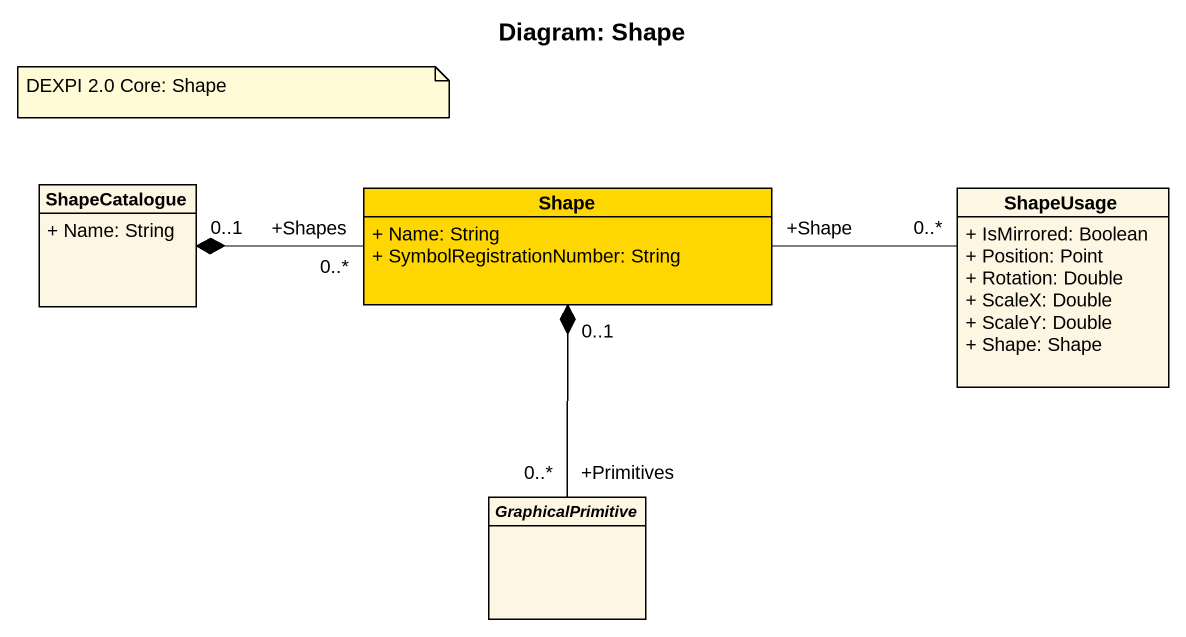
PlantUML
@startuml
title Diagram: Shape
hide circle
hide empty members
skinparam classAttributeIconSize 0
class ShapeCatalogue {
  + Name: String
}
class Shape #FFD700 {
  + Name: String
  + SymbolRegistrationNumber: String
}
class ShapeUsage {
  + IsMirrored: Boolean
  + Position: Point
  + Rotation: Double
  + ScaleX: Double
  + ScaleY: Double
  + Shape: Shape
}
abstract class GraphicalPrimitive
ShapeCatalogue "0..1" *-right- "+Shapes\n0..*" Shape
Shape "0..1" *-- "+Primitives\n0..*" GraphicalPrimitive
ShapeUsage "0..*" -left- "+Shape" Shape
note as N1
  DEXPI 2.0 Core: Shape
end note
@enduml
